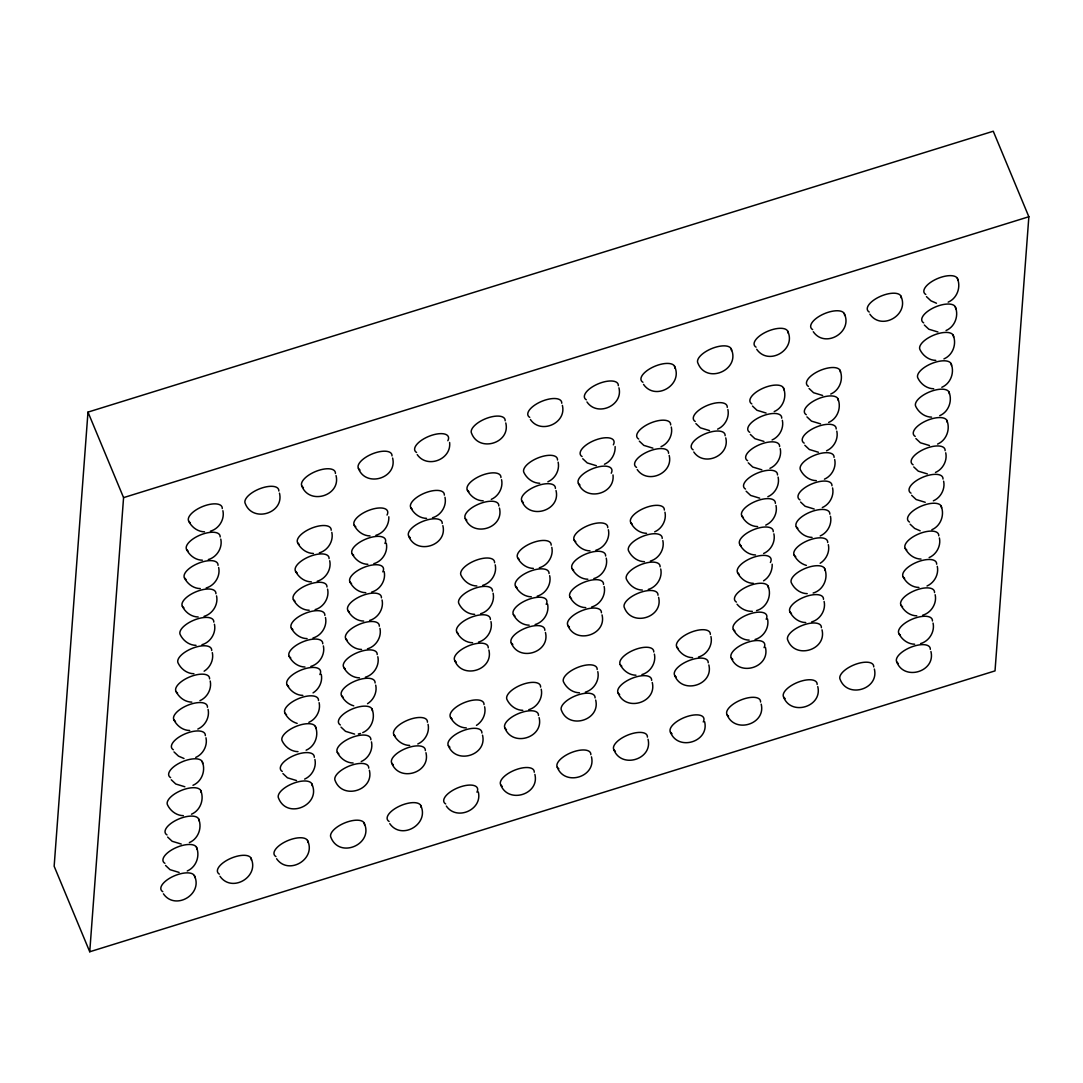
<?xml version="1.0" encoding="UTF-8"?>
<svg xmlns="http://www.w3.org/2000/svg" width="1083" height="1083" viewBox="0 0 1083 1083"><rect width="100%" height="100%" fill="white"/><g stroke="black" fill="none" stroke-linecap="round" stroke-linejoin="round"><path stroke-width="1.5" d="M388.811 516.767C389.298 524.903 383.896 533.093 375.923 535.286M449.621 442.446C451.57 459.585 427.108 468.912 417.226 454.616M613.019 474.936C615.239 494.362 585.578 501.74 578.43 483.451M615.13 446.548C615.523 453.858 611.286 461.344 604.449 464.241M772.179 564.189C772.517 570.727 769.214 577.388 763.583 580.826M87.98 412.109L54.15 866.251L89.74 951.767L995.02 670.891L1028.85 216.749L993.26 131.233L87.98 412.109L123.57 497.625L89.74 951.767M204.132 671.216C210.237 667.453 213.92 659.696 212.322 652.629M313.055 692.876C319.174 689.113 322.856 681.356 321.245 674.289M367.53 703.706C373.635 699.943 377.317 692.186 375.72 685.119M476.452 725.366C482.558 721.589 486.253 713.846 484.642 706.779M820.169 563.268C826.275 559.491 829.957 551.748 828.346 544.681M491.289 499.358C498.654 496.204 503.311 487.54 501.564 479.701M547.876 481.8C555.241 478.659 559.897 469.981 558.138 462.157M661.036 446.683C668.401 443.543 673.057 434.865 671.298 427.04M948.166 302.143C957.088 298.407 961.19 287.13 957.358 278.345M717.609 429.139C724.974 425.985 729.631 417.307 727.884 409.482M199.935 700.66C207.3 697.52 211.957 688.842 210.21 681.017M774.196 411.581C783.117 407.831 787.219 396.554 783.402 387.782M946.041 330.532C954.976 326.782 959.078 315.505 955.247 306.733M830.769 394.022C839.704 390.286 843.806 379.009 839.975 370.224M197.823 729.049C205.188 725.908 209.845 717.23 208.085 709.406M772.084 439.955C779.435 436.815 784.106 428.137 782.346 420.312M943.929 358.906C952.864 355.17 956.952 343.893 953.135 335.107M828.657 422.411C837.592 418.661 841.681 407.384 837.863 398.598M195.712 757.437C203.076 754.296 207.733 745.618 205.973 737.78M769.959 468.343C777.323 465.203 781.98 456.525 780.234 448.7M654.687 531.834C662.051 528.694 666.708 520.016 664.962 512.191M941.817 387.294C950.739 383.558 954.84 372.281 951.023 363.495M826.546 450.785C833.91 447.645 838.567 438.967 836.807 431.142M308.872 722.32C316.236 719.18 320.893 710.502 319.133 702.677M192.977 785.297C201.912 781.56 206.014 770.284 202.183 761.498M767.847 496.731C775.211 493.591 779.868 484.913 778.122 477.089M939.706 415.682C948.627 411.946 952.729 400.669 948.911 391.884M824.434 479.173C831.785 476.033 836.455 467.355 834.695 459.53M306.137 750.194C315.072 746.458 319.174 735.181 315.343 726.395M191.488 814.199C200.409 810.463 204.511 799.186 200.68 790.4M765.735 525.12C773.1 521.965 777.756 513.301 775.997 505.463M362.724 732.636C371.645 728.9 375.747 717.623 371.929 708.837M937.594 444.071C946.515 440.321 950.617 429.044 946.799 420.258M822.308 507.561C829.673 504.421 834.343 495.743 832.583 487.919M304.634 779.097C311.999 775.942 316.669 767.278 314.909 759.44M189.363 842.588C198.297 838.851 202.399 827.561 198.568 818.789M763.623 553.494C770.988 550.354 775.645 541.676 773.885 533.851M361.221 761.539C368.586 758.398 373.242 749.72 371.483 741.882M935.468 472.445C942.833 469.305 947.503 460.627 945.743 452.802M820.197 535.95C827.561 532.795 832.218 524.131 830.471 516.293M417.794 743.98C425.159 740.84 429.829 732.162 428.069 724.337M187.251 870.976C196.185 867.226 200.274 855.949 196.456 847.163M933.356 500.833C940.721 497.693 945.378 489.015 943.631 481.19M931.854 529.736C940.789 525.986 944.89 514.709 941.059 505.923M929.133 557.596C936.497 554.455 941.154 545.778 939.394 537.953M927.021 585.984C934.372 582.844 939.042 574.166 937.282 566.341M210.413 531.184C218.956 528.829 224.844 519.366 222.895 510.716M208.302 559.573C216.844 557.217 222.732 547.754 220.783 539.09M206.19 587.961C214.732 585.605 220.621 576.129 218.658 567.478M319.35 552.844C327.892 550.489 333.781 541.026 331.818 532.376M432.51 517.742C441.052 515.386 446.941 505.91 444.978 497.259M204.078 616.335C212.606 613.98 218.509 604.517 216.546 595.867M317.238 581.233C325.766 578.877 331.669 569.401 329.706 560.75M373.811 563.674C382.353 561.319 388.242 551.856 386.293 543.206M201.966 644.723C210.495 642.368 216.383 632.905 214.434 624.255M315.126 609.621C323.655 607.252 329.543 597.789 327.594 589.138M371.699 592.063C380.241 589.707 386.13 580.231 384.167 571.58M313.001 637.995C321.543 635.64 327.432 626.177 325.482 617.527M369.587 620.451C378.129 618.082 384.018 608.619 382.055 599.968M482.747 585.334C491.276 582.979 497.178 573.516 495.215 564.852M539.32 567.776C547.863 565.421 553.751 555.958 551.802 547.308M595.907 550.218C604.436 547.863 610.338 538.4 608.375 529.749M310.889 666.383C319.431 664.028 325.32 654.565 323.37 645.901M367.475 648.825C376.004 646.47 381.906 637.007 379.943 628.357M480.635 613.723C489.164 611.367 495.053 601.891 493.103 593.24M537.209 596.164C545.751 593.809 551.64 584.333 549.677 575.682M593.795 578.606C602.324 576.251 608.213 566.788 606.263 558.138M650.369 561.048C658.911 558.693 664.8 549.23 662.837 540.579M365.35 677.213C373.892 674.858 379.781 665.382 377.832 656.731M478.51 642.097C487.052 639.742 492.941 630.279 490.992 621.628M535.097 624.553C543.639 622.197 549.528 612.721 547.565 604.07M591.67 606.994C600.212 604.639 606.101 595.163 604.152 586.512M648.257 589.436C656.785 587.081 662.688 577.618 660.725 568.968M756.57 610.582C766.764 607.834 772.233 595.515 767.982 585.957M813.143 593.024C823.351 590.276 828.806 577.956 824.556 568.399M528.748 709.703C537.29 707.348 543.179 697.872 541.229 689.221M585.334 692.145C593.863 689.79 599.765 680.327 597.802 671.663M641.908 674.587C650.45 672.232 656.339 662.769 654.389 654.118M698.494 657.029C707.023 654.673 712.925 645.211 710.962 636.56M755.068 639.484C763.61 637.129 769.499 627.653 767.549 619.002M811.654 621.926C820.183 619.571 826.085 610.108 824.122 601.444M922.689 615.198C931.231 612.843 937.12 603.38 935.17 594.729M920.577 643.586C929.119 641.231 935.008 631.755 933.059 623.104M123.57 497.625L1028.85 216.749M358.324 734.003L360.517 733.462M752.36 611.34C746.404 611.557 740.826 608.781 737.063 604.233M937.919 331.98L928.848 329.232L924.327 325.008M935.807 360.368C929.024 360.328 922.933 355.698 920.022 349.728A18.113 7.798 -22.6 0 1 934.954 334.674A18.113 7.798 -22.6 0 1 953.554 337.138M933.695 388.756C926.899 388.702 920.821 384.072 917.91 378.116A18.113 7.798 -22.6 0 1 932.842 363.062A18.113 7.798 -22.6 0 1 951.443 365.512M822.647 395.471L813.563 392.723L809.055 388.499M931.583 417.131C924.787 417.09 918.709 412.461 915.798 406.504A18.113 7.798 -22.6 0 1 930.717 391.45A18.113 7.798 -22.6 0 1 949.331 393.901M766.074 413.029L756.99 410.281L752.482 406.057M820.535 423.859L811.451 421.111L806.943 416.887M929.458 445.519L920.388 442.771L915.866 438.534M709.487 430.587L700.417 427.839L695.895 423.602M763.948 441.417L754.878 438.669L750.357 434.432M818.423 452.247L809.339 449.499L804.831 445.262M927.346 473.907L918.276 471.159L913.754 466.922M652.914 448.145L643.83 445.384L639.322 441.16M761.836 469.805L752.766 467.044L748.245 462.82M816.311 480.635C809.515 480.581 803.424 475.951 800.527 469.995A18.113 7.798 -22.6 0 1 815.445 454.941A18.113 7.798 -22.6 0 1 834.059 457.392M596.327 465.69L587.257 462.942L582.735 458.718M925.234 502.282L916.15 499.534L911.642 495.31M759.725 498.18L750.641 495.432L746.133 491.208M814.186 509.01L805.116 506.262L800.594 502.038M539.754 483.248C532.958 483.208 526.88 478.578 523.969 472.621A18.113 7.798 -22.6 0 1 538.901 457.567A18.113 7.798 -22.6 0 1 557.501 460.018M757.613 526.568C750.817 526.528 744.738 521.898 741.828 515.928M483.167 500.806C476.385 500.766 470.293 496.136 467.382 490.166M812.074 537.398C805.292 537.358 799.2 532.728 796.289 526.758M921.01 559.058C914.214 559.018 908.136 554.388 905.226 548.418M646.565 533.296C639.782 533.256 633.69 528.612 630.78 522.656M426.594 518.364C419.798 518.324 413.72 513.68 410.809 507.724M755.501 554.956C748.705 554.916 742.627 550.272 739.716 544.316M589.991 550.854C583.196 550.8 577.117 546.17 574.207 540.214M918.898 587.446C912.103 587.392 906.011 582.762 903.114 576.806M644.453 561.684C637.67 561.63 631.579 557 628.668 551.044A18.113 7.798 -22.6 0 1 643.6 535.99A18.113 7.798 -22.6 0 1 662.2 538.441M370.007 535.923C363.225 535.868 357.133 531.239 354.222 525.282M753.375 583.331C746.593 583.29 740.501 578.66 737.604 572.704M807.228 593.646C800.445 593.606 794.353 588.976 791.456 583.02A18.113 7.798 -22.6 0 1 806.375 567.966A18.113 7.798 -22.6 0 1 824.989 570.416M204.497 531.807C197.715 531.767 191.623 527.137 188.713 521.18M533.405 568.399C526.622 568.358 520.53 563.729 517.62 557.772M587.866 579.229C581.084 579.188 574.992 574.559 572.095 568.602M916.773 615.821C909.991 615.78 903.899 611.15 900.988 605.194M313.434 553.467C306.638 553.427 300.56 548.797 297.649 542.84M642.341 590.059C635.545 590.018 629.467 585.389 626.556 579.432A18.113 7.798 -22.6 0 1 641.488 564.378A18.113 7.798 -22.6 0 1 660.089 566.829M367.895 564.297C361.113 564.257 355.021 559.627 352.11 553.67M476.831 585.957C470.036 585.917 463.957 581.287 461.047 575.317A18.113 7.798 -22.6 0 1 475.965 560.277A18.113 7.798 -22.6 0 1 494.579 562.727M805.738 622.549C798.943 622.508 792.864 617.879 789.954 611.909M202.386 560.195C195.603 560.155 189.511 555.525 186.601 549.555M531.293 596.787C524.51 596.747 518.419 592.117 515.508 586.147M585.754 607.617C578.972 607.577 572.88 602.947 569.969 596.977M914.661 644.209C907.879 644.168 901.787 639.539 898.876 633.569M311.322 581.855C304.526 581.815 298.448 577.185 295.537 571.215M365.783 592.685C359.001 592.645 352.909 588.015 349.999 582.045M749.152 640.107C742.369 640.067 736.278 635.437 733.367 629.467M474.706 614.345C467.924 614.305 461.832 609.661 458.935 603.705A18.113 7.798 -22.6 0 1 473.853 588.651A18.113 7.798 -22.6 0 1 492.467 591.101M200.274 588.583C193.491 588.543 187.4 583.899 184.489 577.943M529.181 625.175C522.385 625.135 516.307 620.491 513.396 614.535M309.197 610.243C302.414 610.189 296.322 605.559 293.425 599.603M363.671 621.073C356.876 621.019 350.797 616.389 347.887 610.433M692.579 657.665C685.783 657.611 679.704 652.981 676.794 647.025M472.594 642.733C465.812 642.679 459.72 638.049 456.809 632.093M198.162 616.972C191.366 616.917 185.288 612.288 182.377 606.331M307.085 638.618C300.302 638.577 294.21 633.948 291.3 627.991M635.992 675.21C629.209 675.169 623.118 670.539 620.207 664.583M361.56 649.448C354.764 649.407 348.685 644.778 345.775 638.821M196.05 645.346C189.254 645.306 183.162 640.676 180.265 634.719A18.113 7.798 -22.6 0 1 195.184 619.666A18.113 7.798 -22.6 0 1 213.798 622.116M579.419 692.768C572.623 692.727 566.544 688.098 563.634 682.141A18.113 7.798 -22.6 0 1 578.552 667.087A18.113 7.798 -22.6 0 1 597.166 669.538M304.973 667.006C298.191 666.966 292.099 662.336 289.188 656.366M359.434 677.836C352.652 677.796 346.56 673.166 343.663 667.196M193.925 673.734C187.142 673.694 181.051 669.064 178.14 663.094A18.113 7.798 -22.6 0 1 193.072 648.04A18.113 7.798 -22.6 0 1 211.686 650.504M522.832 710.326C516.049 710.286 509.958 705.656 507.047 699.686A18.113 7.798 -22.6 0 1 521.979 684.632A18.113 7.798 -22.6 0 1 540.593 687.096M302.861 695.394C296.079 695.354 289.987 690.71 287.076 684.754M466.259 727.884C459.463 727.83 453.384 723.2 450.474 717.244M191.813 702.122C185.031 702.068 178.939 697.438 176.028 691.482M354.601 734.098L345.518 731.336L341.01 727.113M409.672 745.429C402.89 745.388 396.798 740.758 393.887 734.802M189.701 730.497C182.919 730.456 176.827 725.827 173.916 719.87M298.015 751.643C291.232 751.602 285.14 746.972 282.23 741.016A18.113 7.798 -22.6 0 1 297.162 725.962A18.113 7.798 -22.6 0 1 315.776 728.412M353.099 762.987C346.303 762.946 340.224 758.317 337.314 752.36M296.512 780.545L287.442 777.797L282.92 773.56M184.855 786.759L175.784 784.011L171.263 779.774M183.352 815.661C176.57 815.607 170.478 810.977 167.581 805.021A18.113 7.798 -22.6 0 1 182.499 789.967A18.113 7.798 -22.6 0 1 201.113 792.418M181.24 844.036L172.17 841.288L167.648 837.064M179.128 872.424L170.045 869.676L165.537 865.439M936.47 303.226L930.96 300.844L926.439 296.62M920.157 530.805L914.661 528.436L910.14 524.213M806.388 565.407C801.068 563.918 796.587 560.101 794.177 555.146M353.748 705.845C348.442 704.356 343.947 700.539 341.538 695.584M297.175 723.403C291.855 721.914 287.374 718.097 284.964 713.142M184.015 758.506L178.505 756.137L173.997 751.913M869.866 314.178C881.738 331.317 909.91 314.449 900.785 295.903M813.279 331.723C825.165 348.861 853.323 332.007 844.212 313.447M756.706 349.281C768.592 366.42 796.75 349.565 787.625 331.005M643.546 384.397C655.432 401.536 683.59 384.682 674.465 366.122M693.783 451.99C704.126 467.179 730.226 455.632 725.759 437.87M586.972 401.955C597.302 417.145 623.415 405.584 618.948 387.822M637.197 469.548C647.539 484.737 673.653 473.19 669.186 455.429M530.386 419.5C540.728 434.703 566.842 423.142 562.375 405.38M446.318 806.05C456.66 821.252 482.774 809.691 478.307 791.93M389.745 823.608C401.617 840.746 429.789 823.892 420.664 805.332M276.585 858.724C288.457 875.849 316.629 858.995 307.504 840.435M219.998 876.269C231.884 893.407 260.042 876.553 250.918 857.993M163.425 893.827C175.297 910.965 203.469 894.111 194.344 875.551M896.765 661.957C904.237 681.342 935.902 671.609 930.933 651.492M783.605 697.073C791.077 716.459 822.742 706.725 817.773 686.595M731.255 657.855C738.728 677.241 770.392 667.507 765.424 647.39M727.031 714.618C734.491 734.003 766.168 724.283 761.2 704.153M674.682 675.413C682.141 694.799 713.819 685.065 708.851 664.948M670.445 732.176C677.917 751.561 709.582 741.828 704.627 721.711M521.857 500.996C529.316 520.381 560.994 510.648 556.026 490.531M618.095 692.958C625.568 712.357 657.232 702.623 652.264 682.493M567.858 625.365C575.33 644.751 606.994 635.017 602.04 614.9M613.871 749.734C621.331 769.12 653.008 759.386 648.04 739.269M465.27 518.554C472.743 537.94 504.407 528.206 499.453 508.089M511.284 642.923C518.743 662.309 550.421 652.575 545.453 632.458M557.285 767.292C564.757 786.678 596.435 776.944 591.467 756.827M408.697 536.112C416.156 555.498 447.834 545.764 442.866 525.648M358.459 468.506C365.919 487.905 397.596 478.172 392.628 458.041M504.935 728.074C512.408 747.46 544.072 737.726 539.117 717.609M454.698 660.481C462.17 679.867 493.848 670.133 488.88 650.017M500.712 784.837C508.171 804.222 539.848 794.502 534.88 774.372M301.873 486.064C309.345 505.45 341.023 495.716 336.055 475.599M448.362 745.632C455.821 765.018 487.499 755.284 482.531 735.167M391.775 763.19C399.248 782.576 430.912 772.842 425.957 752.712M731.052 348.564C741.192 369.574 706.671 384.979 697.939 363.184A18.113 7.798 -22.6 0 1 712.858 348.13A18.113 7.798 -22.6 0 1 731.472 350.581M364.078 822.89C374.217 843.887 339.71 859.306 330.965 837.511A18.113 7.798 -22.6 0 1 345.897 822.457A18.113 7.798 -22.6 0 1 364.511 824.908M311.728 783.672C321.868 804.683 287.361 820.088 278.615 798.293A18.113 7.798 -22.6 0 1 293.547 783.239A18.113 7.798 -22.6 0 1 312.161 785.689M874.36 669.05C879.328 689.167 847.651 698.901 840.191 679.515A18.113 7.798 -22.6 0 1 855.11 664.461A18.113 7.798 -22.6 0 1 873.724 666.911M822.011 629.832C826.979 649.949 795.301 659.682 787.842 640.297A18.113 7.798 -22.6 0 1 802.76 625.243A18.113 7.798 -22.6 0 1 821.374 627.693M658.613 597.342C663.581 617.472 631.903 627.192 624.444 607.807A18.113 7.798 -22.6 0 1 639.363 592.753A18.113 7.798 -22.6 0 1 657.977 595.217M595.691 700.051C600.659 720.168 568.981 729.901 561.522 710.516A18.113 7.798 -22.6 0 1 576.44 695.462A18.113 7.798 -22.6 0 1 595.054 697.926M505.788 422.939C510.756 443.055 479.079 452.789 471.619 433.403A18.113 7.798 -22.6 0 1 486.538 418.349A18.113 7.798 -22.6 0 1 505.152 420.8M369.371 770.27C374.339 790.387 342.661 800.12 335.202 780.735A18.113 7.798 -22.6 0 1 350.12 765.681A18.113 7.798 -22.6 0 1 368.734 768.145M279.468 493.158C284.436 513.274 252.759 523.008 245.299 503.622A18.113 7.798 -22.6 0 1 260.231 488.568A18.113 7.798 -22.6 0 1 278.832 491.019M632.337 524.186A18.113 7.798 -22.6 0 1 643.519 508.496A18.113 7.798 -22.6 0 1 664.326 510.052M573.638 570.118A18.113 7.798 -22.6 0 1 584.82 554.442A18.113 7.798 -22.6 0 1 605.627 555.999M569.414 626.895A18.113 7.798 -22.6 0 1 580.596 611.205A18.113 7.798 -22.6 0 1 601.403 612.761M575.763 541.73A18.113 7.798 -22.6 0 1 586.932 526.054A18.113 7.798 -22.6 0 1 607.739 527.611M571.526 598.506A18.113 7.798 -22.6 0 1 582.708 582.83A18.113 7.798 -22.6 0 1 603.515 584.387M517.065 587.676A18.113 7.798 -22.6 0 1 528.247 572A18.113 7.798 -22.6 0 1 549.04 573.557M458.366 633.609A18.113 7.798 -22.6 0 1 469.548 617.933A18.113 7.798 -22.6 0 1 490.355 619.49M456.254 661.997A18.113 7.798 -22.6 0 1 467.436 646.321A18.113 7.798 -22.6 0 1 488.243 647.878M519.177 559.288A18.113 7.798 -22.6 0 1 530.359 543.612A18.113 7.798 -22.6 0 1 551.166 545.169M512.841 644.439A18.113 7.798 -22.6 0 1 524.01 628.763A18.113 7.798 -22.6 0 1 544.817 630.32M514.953 616.065A18.113 7.798 -22.6 0 1 528.328 599.481A18.113 7.798 -22.6 0 1 546.198 604.314M389.108 821.469A18.113 7.798 -22.6 0 1 400.277 805.793A18.113 7.798 -22.6 0 1 421.084 807.349M395.444 736.318A18.113 7.798 -22.6 0 1 406.626 720.642A18.113 7.798 -22.6 0 1 427.433 722.199M412.366 509.254A18.113 7.798 -22.6 0 1 423.548 493.564A18.113 7.798 -22.6 0 1 444.341 495.121M393.332 764.706A18.113 7.798 -22.6 0 1 404.514 749.03A18.113 7.798 -22.6 0 1 425.321 750.587M416.589 452.477A18.113 7.798 -22.6 0 1 429.965 435.908A18.113 7.798 -22.6 0 1 447.848 440.74M410.254 537.628A18.113 7.798 -22.6 0 1 421.422 521.952A18.113 7.798 -22.6 0 1 442.23 523.509M170.627 777.648A18.113 7.798 -22.6 0 1 181.809 761.958A18.113 7.798 -22.6 0 1 202.616 763.515M736.426 602.094A18.113 7.798 -22.6 0 1 747.608 586.417A18.113 7.798 -22.6 0 1 768.402 587.974M906.782 549.947A18.113 7.798 -22.6 0 1 917.951 534.257A18.113 7.798 -22.6 0 1 938.758 535.828M340.373 724.974A18.113 7.798 -22.6 0 1 351.542 709.297A18.113 7.798 -22.6 0 1 372.349 710.854M294.969 601.133A18.113 7.798 -22.6 0 1 306.151 585.443A18.113 7.798 -22.6 0 1 326.958 587M747.608 460.681A18.113 7.798 -22.6 0 1 758.79 445.005A18.113 7.798 -22.6 0 1 779.598 446.562M804.195 443.137A18.113 7.798 -22.6 0 1 815.364 427.447A18.113 7.798 -22.6 0 1 836.171 429.003M351.555 583.575A18.113 7.798 -22.6 0 1 364.93 566.991A18.113 7.798 -22.6 0 1 382.8 571.838M188.158 551.085A18.113 7.798 -22.6 0 1 199.34 535.408A18.113 7.798 -22.6 0 1 220.147 536.965M923.691 322.869A18.113 7.798 -22.6 0 1 934.873 307.193A18.113 7.798 -22.6 0 1 955.68 308.75M693.147 449.851A18.113 7.798 -22.6 0 1 704.329 434.175A18.113 7.798 -22.6 0 1 725.123 435.732M466.827 520.084A18.113 7.798 -22.6 0 1 478.009 504.394A18.113 7.798 -22.6 0 1 498.816 505.951M579.987 484.967A18.113 7.798 -22.6 0 1 593.362 468.397A18.113 7.798 -22.6 0 1 611.232 473.23M523.4 502.526A18.113 7.798 -22.6 0 1 534.582 486.849A18.113 7.798 -22.6 0 1 555.389 488.406M636.56 467.409A18.113 7.798 -22.6 0 1 647.742 451.733A18.113 7.798 -22.6 0 1 668.549 453.29M678.351 648.541A18.113 7.798 -22.6 0 1 689.519 632.865A18.113 7.798 -22.6 0 1 710.326 634.421M621.764 666.099A18.113 7.798 -22.6 0 1 632.946 650.423A18.113 7.798 -22.6 0 1 653.753 651.98M452.031 718.774A18.113 7.798 -22.6 0 1 463.199 703.084A18.113 7.798 -22.6 0 1 484.006 704.64M343.094 697.114A18.113 7.798 -22.6 0 1 354.276 681.424A18.113 7.798 -22.6 0 1 375.084 682.98M349.443 611.963A18.113 7.798 -22.6 0 1 360.612 596.273A18.113 7.798 -22.6 0 1 381.419 597.83M345.206 668.725A18.113 7.798 -22.6 0 1 356.388 653.049A18.113 7.798 -22.6 0 1 377.195 654.606M353.667 555.186A18.113 7.798 -22.6 0 1 367.042 538.617A18.113 7.798 -22.6 0 1 384.925 543.449M347.318 640.337A18.113 7.798 -22.6 0 1 358.5 624.661A18.113 7.798 -22.6 0 1 379.307 626.218M338.871 753.876A18.113 7.798 -22.6 0 1 350.053 738.2A18.113 7.798 -22.6 0 1 370.846 739.757M734.924 630.996A18.113 7.798 -22.6 0 1 748.299 614.413A18.113 7.798 -22.6 0 1 766.168 619.246M749.72 432.307A18.113 7.798 -22.6 0 1 760.902 416.63A18.113 7.798 -22.6 0 1 781.709 418.187M743.385 517.457A18.113 7.798 -22.6 0 1 754.567 501.781A18.113 7.798 -22.6 0 1 775.36 503.338M741.273 545.846A18.113 7.798 -22.6 0 1 752.441 530.156A18.113 7.798 -22.6 0 1 773.248 531.712M745.497 489.069A18.113 7.798 -22.6 0 1 756.679 473.393A18.113 7.798 -22.6 0 1 777.486 474.95M739.148 574.22A18.113 7.798 -22.6 0 1 752.523 557.65A18.113 7.798 -22.6 0 1 770.406 562.483M791.497 613.438A18.113 7.798 -22.6 0 1 802.679 597.762A18.113 7.798 -22.6 0 1 823.486 599.319M806.307 414.748A18.113 7.798 -22.6 0 1 817.489 399.072A18.113 7.798 -22.6 0 1 838.283 400.629M799.958 499.899A18.113 7.798 -22.6 0 1 811.14 484.223A18.113 7.798 -22.6 0 1 831.947 485.78M797.846 528.287A18.113 7.798 -22.6 0 1 809.028 512.611A18.113 7.798 -22.6 0 1 829.835 514.168M795.734 556.676A18.113 7.798 -22.6 0 1 806.916 540.986A18.113 7.798 -22.6 0 1 827.71 542.542M925.803 294.481A18.113 7.798 -22.6 0 1 936.985 278.805A18.113 7.798 -22.6 0 1 957.792 280.362M869.229 312.039A18.113 7.798 -22.6 0 1 880.411 296.363A18.113 7.798 -22.6 0 1 901.205 297.92M812.643 329.598A18.113 7.798 -22.6 0 1 823.825 313.921A18.113 7.798 -22.6 0 1 844.632 315.478M808.419 386.36A18.113 7.798 -22.6 0 1 819.601 370.684A18.113 7.798 -22.6 0 1 840.408 372.241M751.846 403.918A18.113 7.798 -22.6 0 1 763.014 388.242A18.113 7.798 -22.6 0 1 783.821 389.799M756.069 347.156A18.113 7.798 -22.6 0 1 767.251 331.466A18.113 7.798 -22.6 0 1 788.045 333.022M695.259 421.477A18.113 7.798 -22.6 0 1 706.441 405.8A18.113 7.798 -22.6 0 1 727.248 407.357M638.686 439.035A18.113 7.798 -22.6 0 1 649.854 423.345A18.113 7.798 -22.6 0 1 670.661 424.902M642.909 382.258A18.113 7.798 -22.6 0 1 654.091 366.582A18.113 7.798 -22.6 0 1 674.899 368.139M582.099 456.579A18.113 7.798 -22.6 0 1 595.474 440.009A18.113 7.798 -22.6 0 1 613.357 444.842M468.939 491.696A18.113 7.798 -22.6 0 1 480.121 476.019A18.113 7.798 -22.6 0 1 500.928 477.576M355.779 526.798A18.113 7.798 -22.6 0 1 369.154 510.228A18.113 7.798 -22.6 0 1 387.037 515.061M299.206 544.356A18.113 7.798 -22.6 0 1 310.388 528.68A18.113 7.798 -22.6 0 1 331.181 530.237M586.323 399.817A18.113 7.798 -22.6 0 1 597.505 384.14A18.113 7.798 -22.6 0 1 618.312 385.697M529.749 417.375A18.113 7.798 -22.6 0 1 540.931 401.685A18.113 7.798 -22.6 0 1 561.739 403.242M360.016 470.036A18.113 7.798 -22.6 0 1 371.185 454.359A18.113 7.798 -22.6 0 1 391.992 455.916M303.43 487.594A18.113 7.798 -22.6 0 1 314.612 471.917A18.113 7.798 -22.6 0 1 335.419 473.474M297.094 572.745A18.113 7.798 -22.6 0 1 308.262 557.068A18.113 7.798 -22.6 0 1 329.07 558.625M190.27 522.696A18.113 7.798 -22.6 0 1 201.452 507.02A18.113 7.798 -22.6 0 1 222.259 508.577M186.046 579.473A18.113 7.798 -22.6 0 1 197.228 563.783A18.113 7.798 -22.6 0 1 218.021 565.34M183.934 607.847A18.113 7.798 -22.6 0 1 195.102 592.171A18.113 7.798 -22.6 0 1 215.91 593.728M292.857 629.507A18.113 7.798 -22.6 0 1 304.039 613.831A18.113 7.798 -22.6 0 1 324.846 615.388M290.745 657.895A18.113 7.798 -22.6 0 1 301.927 642.219A18.113 7.798 -22.6 0 1 322.734 643.776M288.633 686.284A18.113 7.798 -22.6 0 1 302.008 669.7A18.113 7.798 -22.6 0 1 319.878 674.533M286.521 714.658A18.113 7.798 -22.6 0 1 297.69 698.982A18.113 7.798 -22.6 0 1 318.497 700.539M177.585 693.012A18.113 7.798 -22.6 0 1 188.767 677.322A18.113 7.798 -22.6 0 1 209.574 678.879M175.473 721.386A18.113 7.798 -22.6 0 1 186.655 705.71A18.113 7.798 -22.6 0 1 207.449 707.267M282.284 771.434A18.113 7.798 -22.6 0 1 293.466 755.758A18.113 7.798 -22.6 0 1 314.273 757.315M173.361 749.774A18.113 7.798 -22.6 0 1 184.543 734.098A18.113 7.798 -22.6 0 1 205.337 735.655M449.905 747.148A18.113 7.798 -22.6 0 1 461.087 731.472A18.113 7.798 -22.6 0 1 481.894 733.029M506.492 729.59A18.113 7.798 -22.6 0 1 517.674 713.914A18.113 7.798 -22.6 0 1 538.468 715.47M619.652 694.487A18.113 7.798 -22.6 0 1 630.834 678.811A18.113 7.798 -22.6 0 1 651.628 680.368M676.225 676.929A18.113 7.798 -22.6 0 1 687.407 661.253A18.113 7.798 -22.6 0 1 708.214 662.81M732.812 659.371A18.113 7.798 -22.6 0 1 746.187 642.801A18.113 7.798 -22.6 0 1 764.057 647.634M915.23 436.408A18.113 7.798 -22.6 0 1 926.412 420.732A18.113 7.798 -22.6 0 1 947.219 422.289M913.118 464.797A18.113 7.798 -22.6 0 1 924.3 449.107A18.113 7.798 -22.6 0 1 945.107 450.663M911.006 493.171A18.113 7.798 -22.6 0 1 922.188 477.495A18.113 7.798 -22.6 0 1 942.995 479.052M909.503 522.074A18.113 7.798 -22.6 0 1 920.685 506.397A18.113 7.798 -22.6 0 1 941.493 507.954M904.657 578.322A18.113 7.798 -22.6 0 1 915.839 562.646A18.113 7.798 -22.6 0 1 936.646 564.202M902.545 606.71A18.113 7.798 -22.6 0 1 913.727 591.034A18.113 7.798 -22.6 0 1 934.534 592.591M900.433 635.098A18.113 7.798 -22.6 0 1 911.615 619.422A18.113 7.798 -22.6 0 1 932.422 620.979M898.321 663.486A18.113 7.798 -22.6 0 1 909.503 647.796A18.113 7.798 -22.6 0 1 930.297 649.353M785.161 698.589A18.113 7.798 -22.6 0 1 796.343 682.913A18.113 7.798 -22.6 0 1 817.137 684.47M728.575 716.147A18.113 7.798 -22.6 0 1 739.757 700.471A18.113 7.798 -22.6 0 1 760.564 702.028M672.001 733.705A18.113 7.798 -22.6 0 1 685.377 717.122A18.113 7.798 -22.6 0 1 703.246 721.955M615.415 751.25A18.113 7.798 -22.6 0 1 626.597 735.574A18.113 7.798 -22.6 0 1 647.404 737.13M558.842 768.808A18.113 7.798 -22.6 0 1 570.024 753.132A18.113 7.798 -22.6 0 1 590.831 754.689M502.268 786.366A18.113 7.798 -22.6 0 1 513.437 770.69A18.113 7.798 -22.6 0 1 534.244 772.247M445.682 803.924A18.113 7.798 -22.6 0 1 459.057 787.341A18.113 7.798 -22.6 0 1 476.94 792.174M275.948 856.585A18.113 7.798 -22.6 0 1 287.117 840.909A18.113 7.798 -22.6 0 1 307.924 842.466M219.362 874.143A18.113 7.798 -22.6 0 1 230.544 858.467A18.113 7.798 -22.6 0 1 251.351 860.024M162.788 891.688A18.113 7.798 -22.6 0 1 173.97 876.012A18.113 7.798 -22.6 0 1 194.764 877.568M164.9 863.313A18.113 7.798 -22.6 0 1 176.082 847.637A18.113 7.798 -22.6 0 1 196.876 849.194M167.012 834.925A18.113 7.798 -22.6 0 1 178.194 819.249A18.113 7.798 -22.6 0 1 199.001 820.806"/></g></svg>
